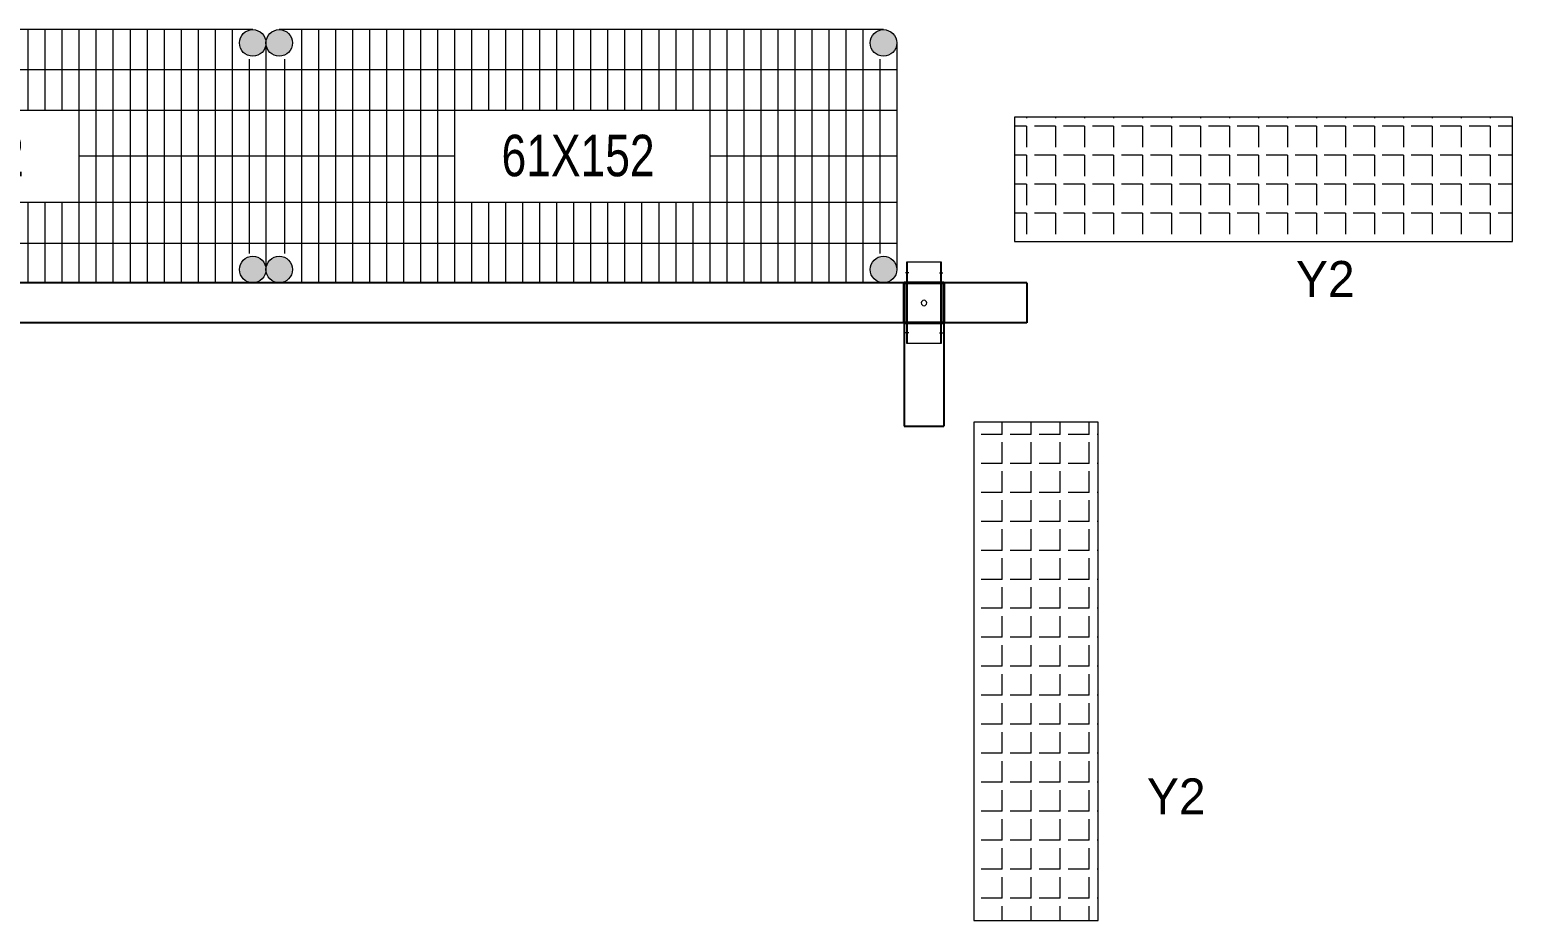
# Model space of a CAD drawing. Header units: millimetres. Extents: x 65390 to 71510, y 46362 to 50796.
# Drawn here: x 69260.2 to 69617.5, y 50030.9 to 50245.5 of the extents above; entities that cross this region are included whole.
import ezdxf
from ezdxf.enums import TextEntityAlignment as Align

# ---------------------------------------------------------------- set-up
doc = ezdxf.new("R2010")
doc.units = ezdxf.units.MM
doc.layers.add('BİRLEŞİM ELEMANLARI', color=4, linetype='Continuous')
doc.layers.add('MIM_Sktürk', color=251, linetype='Continuous', lineweight=9)
doc.styles.add('style1', font='turkce.shx', dxfattribs={"height": 100})
doc.styles.add('TAKSİM', font='GOTHIC.TTF', dxfattribs={"height": 20})

# ---------------------------------------------------------------- blocks, each defined once
blk = doc.blocks.new('İÇ İKİLİ KEP  80')
at = {"lineweight": 40}
blk.add_lwpolyline([(135.5, 80), (135.5, -16), (39.5, -16), (39.5, 80)], close=True, dxfattribs=at)
at = {"layer": 'BİRLEŞİM ELEMANLARI', "color": 171, "lineweight": 20}
for p, q in [((185, 72), (-10, 72)), ((8.5, 72), (8.5, 74)), ((15, 69), (15, 77)), ((21.5, 72), (21.5, 74)), ((153.5, 72), (153.5, 74)), ((160, 69), (160, 77)), ((166.5, 72), (166.5, 74)), ((-10, -8), (185, -8)), ((8.5, -8), (8.5, -10)), ((15, -5), (15, -13)), ((21.5, -8), (21.5, -10)), ((153.5, -8), (153.5, -10)), ((160, -5), (160, -13)), ((166.5, -8), (166.5, -10))]:
    blk.add_line(p, q, dxfattribs=at)
for points in [[(-10, -10), (-10, 74)], [(-10, 74), (185, 74), (185, -10), (-10, -10)]]:
    blk.add_lwpolyline(points, dxfattribs=at)
blk.add_circle((88, 32), 6.5, dxfattribs=at)
blk = doc.blocks.new('61x152 tel')
at = {"layer": 'MIM_Sktürk', "lineweight": -2}
h = blk.add_hatch(color=256, dxfattribs=at)
h.paths.add_polyline_path([(3.2, 54.6, 1), (-3.2, 54.6, 1)])
h.paths.add_polyline_path([(-3.2, 0, 1), (3.2, 0, 1)])
h = blk.add_hatch(color=256, dxfattribs=at)
h.paths.add_polyline_path([(148.8, 54.6, 1), (142.4, 54.6, 1)])
h.paths.add_polyline_path([(142.4, 0, 1), (148.8, 0, 1)])
at = {"layer": 'MIM_Sktürk'}
for p, q in [((145.6, 57.8), (0, 57.8)), ((5.33, 57.8), (5.33, -3.2)), ((9.43, 57.8), (9.43, -3.2)), ((13.53, 57.8), (13.53, -3.2)), ((17.63, 57.8), (17.63, -3.2)), ((21.73, 57.8), (21.73, -3.2)), ((25.83, 57.8), (25.83, -3.2)), ((29.93, 57.8), (29.93, -3.2)), ((34.03, 57.8), (34.03, -3.2)), ((38.13, 57.8), (38.13, -3.2)), ((42.23, 57.8), (42.23, -3.2)), ((46.33, 57.8), (46.33, 38.38)), ((50.43, 57.8), (50.43, 38.38)), ((54.53, 57.8), (54.53, 38.38)), ((58.63, 57.8), (58.63, 38.38)), ((62.73, 57.8), (62.73, 38.38)), ((66.83, 57.8), (66.83, 38.38)), ((70.93, 57.8), (70.93, 38.38)), ((75.03, 57.8), (75.03, 38.38)), ((79.13, 57.8), (79.13, 38.38)), ((83.23, 57.8), (83.23, 38.38)), ((87.33, 57.8), (87.33, 38.38)), ((91.43, 57.8), (91.43, 38.38)), ((95.53, 57.8), (95.53, 38.38)), ((99.63, 57.8), (99.63, 38.38)), ((103.73, 57.8), (103.73, -3.2)), ((107.83, 57.8), (107.83, -3.2)), ((111.93, 57.8), (111.93, -3.2)), ((116.03, 57.8), (116.03, -3.2)), ((120.13, 57.8), (120.13, -3.2)), ((124.23, 57.8), (124.23, -3.2)), ((128.33, 57.8), (128.33, -3.2)), ((132.43, 57.8), (132.43, -3.2)), ((136.53, 57.8), (136.53, -3.2)), ((140.63, 57.8), (140.63, -3.2)), ((-3.2, 54.59), (-3.2, 0)), ((148.8, 54.59), (148.8, 0)), ((1.23, 50.71), (1.23, 3.89)), ((144.73, 50.71), (144.73, 3.89)), ((-3.2, 48.23), (148.8, 48.23)), ((-3.2, 38.38), (148.8, 38.38)), ((42.23, 27.3), (-3.2, 27.3)), ((148.8, 27.3), (103.73, 27.3)), ((-3.2, 16.21), (148.8, 16.21)), ((46.33, 16.21), (46.33, -3.2)), ((50.43, 16.21), (50.43, -3.2)), ((54.53, 16.21), (54.53, -3.2)), ((58.63, 16.21), (58.63, -3.2)), ((62.73, 16.21), (62.73, -3.2)), ((66.83, 16.21), (66.83, -3.2)), ((70.93, 16.21), (70.93, -3.2)), ((75.03, 16.21), (75.03, -3.2)), ((79.13, 16.21), (79.13, -3.2)), ((83.23, 16.21), (83.23, -3.2)), ((87.33, 16.21), (87.33, -3.2)), ((91.43, 16.21), (91.43, -3.2)), ((95.53, 16.21), (95.53, -3.2)), ((99.63, 16.21), (99.63, -3.2)), ((-3.2, 6.37), (148.8, 6.37)), ((145.6, -3.2), (0, -3.2))]:
    blk.add_line(p, q, dxfattribs=at)
for centre in [(0, 54.6), (145.6, 54.6), (0, 0), (145.6, 0)]:
    blk.add_circle(centre, 3.2, dxfattribs=at)
at = {"layer": 'MIM_Sktürk', "style": 'style1', "width": 0.8}
blk.add_text('61X152', height=10, dxfattribs=at).set_placement((53.57, 22.48))

msp = doc.modelspace()

# ---------------------------------------------------------------- hatches: boundary and pattern name
at = {"layer": 'MIM_Sktürk'}
h = msp.add_hatch(dxfattribs=at)
h.set_pattern_fill('ANGLE', color=256, angle=180)
h.set_pattern_definition([(180, (130500.4134, 94856.426), (-9e-16, -6.985), [5.08, -1.905]), (270, (130500.4134, 94856.426), (6.985, -1e-15), [5.08, -1.905])])
h.paths.add_polyline_path([(69497.488, 50194.467), (69617.488, 50194.467), (69617.488, 50224.467), (69497.488, 50224.467)])
h = msp.add_hatch(dxfattribs=at)
h.set_pattern_fill('ANGLE', color=256, angle=90)
h.set_pattern_definition([(90, (114149.6675, -10851.983), (-6.985, 4e-16), [5.08, -1.905]), (180, (114149.6675, -10851.983), (-9e-16, -6.985), [5.08, -1.905])])
h.paths.add_polyline_path([(69487.708, 50150.943), (69487.708, 50030.943), (69517.708, 50030.943), (69517.708, 50150.943)])

# ---------------------------------------------------------------- linework, layer by layer
for p, q in [((69500.512, 50184.539), (68697.512, 50184.539)), ((69500.512, 50184.539), (69500.512, 50174.939)), ((69500.512, 50174.939), (68697.512, 50174.939)), ((69470.912, 50174.939), (69470.912, 50149.989)), ((69480.512, 50174.939), (69480.512, 50149.989)), ((69470.912, 50149.989), (69480.512, 50149.989))]:
    msp.add_line(p, q)
for points in [[(69617.488, 50224.467), (69497.488, 50224.467), (69497.488, 50194.467), (69617.488, 50194.467)], [(69517.708, 50030.943), (69517.708, 50150.943), (69487.708, 50150.943), (69487.708, 50030.943)]]:
    msp.add_lwpolyline(points, close=True, dxfattribs=at)

# ---------------------------------------------------------------- block references
at = {"lineweight": -2}
for p in [(69168.336, 50187.739), (69320.336, 50187.739)]:
    msp.add_blockref('61x152 tel', p, dxfattribs=at)
at = {"xscale": -0.1, "yscale": 0.1, "zscale": 0.1, "rotation": 90}
msp.add_blockref('İÇ İKİLİ KEP  80', (69478.912, 50188.489), dxfattribs=at)

# ---------------------------------------------------------------- texts
at = {"style": 'TAKSİM'}
for p in [(69572.411, 50181.164), (69536.496, 50056.496)]:
    msp.add_text('Y2', height=8.64, dxfattribs=at).set_placement(p, align=Align.CENTER)

doc.saveas('drawing.dxf')
